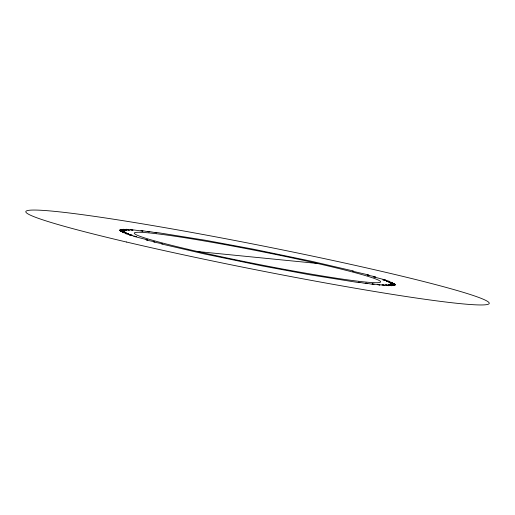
<?xml version="1.0" encoding="UTF-8"?>
<svg xmlns="http://www.w3.org/2000/svg" width="515" height="515" viewBox="0 0 515 515"><rect width="100%" height="100%" fill="white"/><g stroke="black" fill="none" stroke-linecap="round" stroke-linejoin="round"><path stroke-width="0.77" d="M197.824 251.571L317.176 263.429M119.609 230.508L124.92 231.879L120.497 231.312L120.825 231.486L126.323 232.786L122.615 232.439L128.718 233.874L125.512 233.623L132.097 235.143L129.098 234.814L129.683 235.085L136.43 236.585L133.861 236.353L147.818 239.932L146.054 239.79L147.477 240.299L154.783 241.812L153.367 241.722L154.854 242.25L162.534 243.814L161.427 243.788L163.281 244.38L203.824 253.811L261.717 265.83L309.406 274.701L357.983 282.478L359.856 282.626L358.504 282.149L365.837 283.533L367.356 283.623L365.663 283.063L372.603 284.357L374.064 284.435L371.991 283.784L379.922 285.046L377.45 284.306L384.428 285.503L384.898 285.458L381.995 284.621L388.658 285.722L385.593 284.731L391.78 285.735L388.22 284.634L393.788 285.529L394.155 285.49L389.849 284.332L395.275 285.085L390.467 283.823L395.391 284.492L395.089 284.325L390.08 283.121L394.393 283.604L388.677 282.214L392.385 282.561L386.282 281.126L389.746 281.518L388.774 281.151L382.902 279.857L385.902 280.186L385.484 279.967L373.317 276.812L375.48 276.999L374.36 276.587L367.182 275.068L368.965 275.19L367.794 274.765L352.466 271.186L353.573 271.212L352.022 270.697L311.176 261.189L253.283 249.17L205.594 240.299L156.715 232.477L155.144 232.4L156.496 232.851L148.887 231.428L147.657 231.402L149.337 231.937L142.127 230.611L140.936 230.566L143.009 231.216L130.417 229.49L133.005 230.379L126.857 229.317L126.053 229.31L129.407 230.269L123.111 229.272L126.78 230.366L120.974 229.465L125.151 230.669L120.066 229.87L119.731 229.896L124.533 231.177L119.609 230.508M126.407 242.011A236.243 12.366 11.2 0 0 488.555 304.095A236.243 12.366 11.2 0 0 157.538 226.394A236.243 12.366 11.2 0 0 126.407 242.011M187.853 249.273A125.506 6.566 11.2 0 0 380.25 282.252A125.506 6.566 11.2 0 0 204.397 240.975A125.506 6.566 11.2 0 0 187.853 249.273"/></g></svg>
